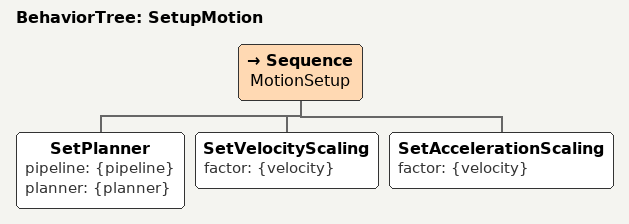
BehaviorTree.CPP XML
<?xml version="1.0"?>
<root BTCPP_format="4">
  <BehaviorTree ID="SetupMotion">
    <Sequence name="MotionSetup">
      <SetPlanner pipeline="{pipeline}" planner="{planner}"/>
      <SetVelocityScaling factor="{velocity}"/>
      <SetAccelerationScaling factor="{velocity}"/>
    </Sequence>
  </BehaviorTree>
</root>
